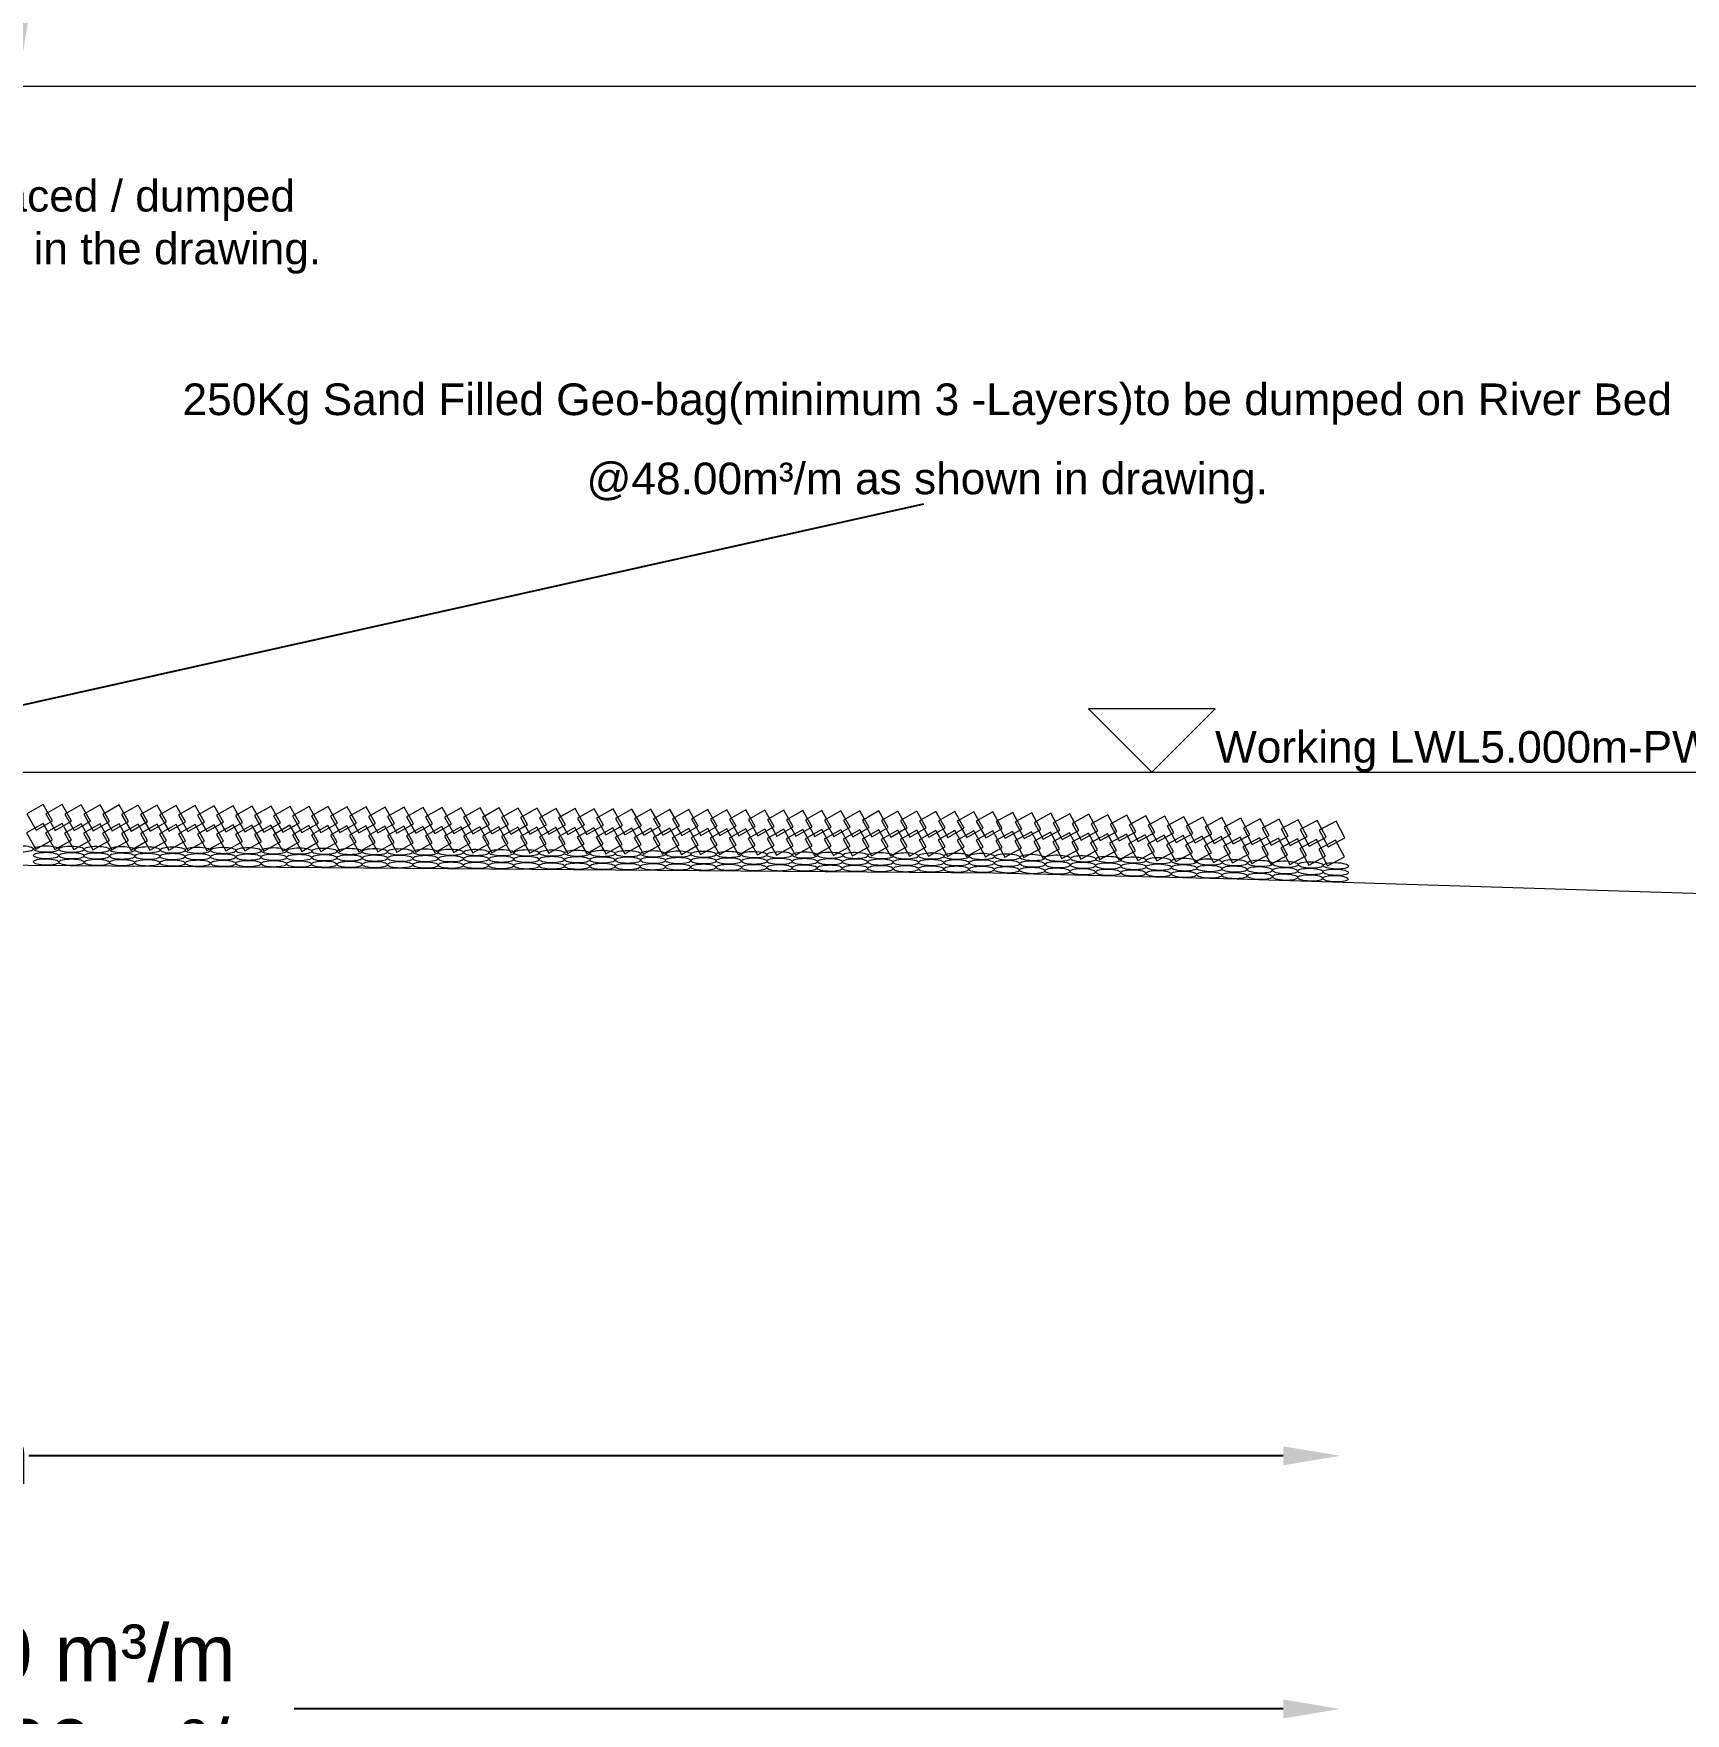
# Model space of a CAD drawing. Header units: inches. Extents: x -885 to 26362, y -28010 to 990.
# Drawn here: x 4490.84 to 4534.32, y -13561.49 to -13517.26 of the extents above; entities that cross this region are included whole.
import ezdxf

# ---------------------------------------------------------------- set-up
doc = ezdxf.new("R2010")
doc.units = ezdxf.units.IN
doc.header["$MEASUREMENT"] = 0
doc.header["$PDMODE"] = 3
for name, color, linetype, lineweight in [('Cross Section Labels', 7, 'Continuous', 9), ('Existing_Bed_Level for Xsection', 7, 'Continuous', 0), ('Long Section Labels', 7, 'Continuous', 9)]:
    doc.layers.add(name, color=color, linetype=linetype, lineweight=lineweight)
doc.styles.get("Standard").update_dxf_attribs({"font": 'arial.ttf'})
doc.dimstyles.new('Appron Lebeling Style', dxfattribs={"dimtxt": 50, "dimasz": 50, "dimexe": 0.18, "dimexo": 0.0625, "dimgap": 0.09, "dimtad": 0, "dimtih": 1, "dimtoh": 1, "dimdec": 4, "dimzin": 0, "dimdsep": 46, "dimtxsty": 'Standard', "dimcen": 0.09, "dimse1": 1, "dimse2": 1, "dimadec": 0, "dimazin": 0, "dimtfac": 1, "dimtdec": 4, "dimtofl": 0, "dimtmove": 0, "dimatfit": 3, "dimfxl": 1, "dimtolj": 1, "dimtzin": 0, "dimarcsym": 0})
doc.dimstyles.get("Standard").update_dxf_attribs({"dimtxt": 0.18, "dimasz": 0.18, "dimexe": 0.18, "dimexo": 0.0625, "dimgap": 0.09, "dimtad": 0, "dimtih": 1, "dimtoh": 1, "dimdec": 4, "dimzin": 0, "dimdsep": 46, "dimtxsty": 'Standard', "dimcen": 0.09, "dimadec": 0, "dimazin": 0, "dimtfac": 1, "dimtdec": 4, "dimtofl": 0, "dimtmove": 0, "dimatfit": 3, "dimfxl": 1, "dimtolj": 1, "dimtzin": 0, "dimarcsym": 0})

# ---------------------------------------------------------------- blocks, each defined once
blk = doc.blocks.new('*D19')
at = {"layer": 'Cross Section Labels', "color": 0, "lineweight": -2, "transparency": 16777216}
for p, q in [((4450.16, -13554.709), (4483.178, -13554.709)), ((4523.735, -13554.709), (4490.716, -13554.709))]:
    blk.add_line(p, q, dxfattribs=at)
at = {"layer": 'Cross Section Labels', "color": 0, "transparency": 16777216}
for points in [[(4450.16, -13554.459), (4450.16, -13554.959), (4448.66, -13554.709)], [(4523.735, -13554.459), (4523.735, -13554.959), (4525.235, -13554.709)]]:
    blk.add_solid(points, dxfattribs=at)
at = {"layer": 'Defpoints', "color": 0, "transparency": 16777216}
for p in [(4448.66, -13536.709), (4525.235, -13539.601), (4525.235, -13554.709)]:
    blk.add_point(p, dxfattribs=at)
at = {"layer": 'Cross Section Labels', "color": 0, "transparency": 16777216, "insert": (4486.947, -13554.709), "char_height": 1.5, "attachment_point": 5}
blk.add_mtext('\\A1;63.00 m', dxfattribs=at)
blk = doc.blocks.new('*D20')
at = {"layer": 'Cross Section Labels', "color": 0, "lineweight": -2, "transparency": 16777216}
for p, q in [((4450.16, -13561.376), (4476.191, -13561.376)), ((4523.735, -13561.376), (4497.703, -13561.376))]:
    blk.add_line(p, q, dxfattribs=at)
at = {"layer": 'Cross Section Labels', "color": 0, "transparency": 16777216}
for points in [[(4450.16, -13561.126), (4450.16, -13561.626), (4448.66, -13561.376)], [(4523.735, -13561.126), (4523.735, -13561.626), (4525.235, -13561.376)]]:
    blk.add_solid(points, dxfattribs=at)
at = {"layer": 'Defpoints', "color": 0, "transparency": 16777216}
for p in [(4448.66, -13536.709), (4525.235, -13539.601), (4525.235, -13561.376)]:
    blk.add_point(p, dxfattribs=at)
at = {"layer": 'Cross Section Labels', "color": 0, "transparency": 16777216, "insert": (4486.947, -13561.376), "char_height": 1.5, "attachment_point": 5}
blk.add_mtext('\\A1;Block @49.00 m³/m ^JGoo Bag @48.00 m³/m ', dxfattribs=at)

msp = doc.modelspace()

# ---------------------------------------------------------------- linework, layer by layer
at = {"layer": 'Cross Section Labels'}
msp.add_lwpolyline([(4520.275198, -13536.709079), (4521.941864, -13535.042412), (4518.608531, -13535.042412)], close=True, dxfattribs=at)
at = {"layer": 'Existing_Bed_Level for Xsection'}
for points in [[(4401.881544, -13528.979079), (4409.261544, -13528.989079), (4415.481544, -13529.089079), (4418.661544, -13529.019079), (4420.981544, -13528.729079), (4422.361544, -13529.789079), (4426.871544, -13531.179079), (4431.871544, -13532.249079), (4436.861544, -13533.329079), (4442.681544, -13533.869079), (4452.511544, -13538.539079), (4467.021544, -13538.874079), (4468.571544, -13538.979079), (4516.101544, -13539.354079), (4522.521544, -13539.516079), (4549.591544, -13540.363079), (4558.401544, -13540.352079), (4558.501544, -13540.410079), (4563.371544, -13541.130079), (4567.811544, -13542.050079), (4570.441544, -13542.793079), (4581.631544, -13545.884079)], [(4401.881544, -13536.709079), (4667.021544, -13536.709079)]]:
    msp.add_lwpolyline(points, dxfattribs=at)
at = {"layer": 'Long Section Labels'}
for points in [[(4368.548211, -13518.645079), (4701.881544, -13518.645079), (4701.881544, -13754.345079), (4368.548211, -13754.345079)], [(4491.093159, -13537.555268), (4490.65804, -13537.801583), (4490.904356, -13538.236702), (4491.339475, -13537.990387)], [(4491.593144, -13537.559212), (4491.158025, -13537.805528), (4491.40434, -13538.240647), (4491.839459, -13537.994332)], [(4492.093128, -13537.563157), (4491.658009, -13537.809473), (4491.904324, -13538.244592), (4492.339444, -13537.998276)], [(4492.593113, -13537.567102), (4492.157993, -13537.813417), (4492.404309, -13538.248537), (4492.839428, -13538.002221)], [(4493.093097, -13537.571047), (4492.657978, -13537.817362), (4492.904293, -13538.252481), (4493.339413, -13538.006166)], [(4493.593082, -13537.574991), (4493.157962, -13537.821307), (4493.404278, -13538.256426), (4493.839397, -13538.010111)], [(4494.093066, -13537.578936), (4493.657947, -13537.825252), (4493.904262, -13538.260371), (4494.339381, -13538.014055)], [(4494.59305, -13537.582881), (4494.157931, -13537.829196), (4494.404247, -13538.264316), (4494.839366, -13538.018)], [(4495.093035, -13537.586826), (4494.657916, -13537.833141), (4494.904231, -13538.26826), (4495.33935, -13538.021945)], [(4495.593019, -13537.59077), (4495.1579, -13537.837086), (4495.404216, -13538.272205), (4495.839335, -13538.02589)], [(4496.093004, -13537.594715), (4495.657885, -13537.841031), (4495.9042, -13538.27615), (4496.339319, -13538.029834)], [(4496.592988, -13537.59866), (4496.157869, -13537.844975), (4496.404184, -13538.280095), (4496.839304, -13538.033779)], [(4497.092973, -13537.602605), (4496.657853, -13537.84892), (4496.904169, -13538.284039), (4497.339288, -13538.037724)], [(4497.592957, -13537.606549), (4497.157838, -13537.852865), (4497.404153, -13538.287984), (4497.839272, -13538.041669)], [(4498.092941, -13537.610494), (4497.657822, -13537.85681), (4497.904138, -13538.291929), (4498.339257, -13538.045613)], [(4498.592926, -13537.614439), (4498.157807, -13537.860754), (4498.404122, -13538.295874), (4498.839241, -13538.049558)], [(4499.09291, -13537.618384), (4498.657791, -13537.864699), (4498.904107, -13538.299818), (4499.339226, -13538.053503)], [(4499.592895, -13537.622328), (4499.157776, -13537.868644), (4499.404091, -13538.303763), (4499.83921, -13538.057448)], [(4500.092879, -13537.626273), (4499.65776, -13537.872589), (4499.904076, -13538.307708), (4500.339195, -13538.061392)], [(4500.592864, -13537.630218), (4500.157744, -13537.876533), (4500.40406, -13538.311653), (4500.839179, -13538.065337)], [(4501.092848, -13537.634163), (4500.657729, -13537.880478), (4500.904044, -13538.315597), (4501.339164, -13538.069282)], [(4501.592833, -13537.638107), (4501.157713, -13537.884423), (4501.404029, -13538.319542), (4501.839148, -13538.073227)], [(4502.092817, -13537.642052), (4501.657698, -13537.888368), (4501.904013, -13538.323487), (4502.339132, -13538.077171)], [(4502.592801, -13537.645997), (4502.157682, -13537.892312), (4502.403998, -13538.327432), (4502.839117, -13538.081116)], [(4503.092786, -13537.649942), (4502.657667, -13537.896257), (4502.903982, -13538.331376), (4503.339101, -13538.085061)], [(4503.59277, -13537.653886), (4503.157651, -13537.900202), (4503.403967, -13538.335321), (4503.839086, -13538.089006)], [(4504.092755, -13537.657831), (4503.657636, -13537.904147), (4503.903951, -13538.339266), (4504.33907, -13538.09295)], [(4504.592739, -13537.661776), (4504.15762, -13537.908091), (4504.403935, -13538.343211), (4504.839055, -13538.096895)], [(4505.092724, -13537.665721), (4504.657604, -13537.912036), (4504.90392, -13538.347155), (4505.339039, -13538.10084)], [(4505.592708, -13537.669665), (4505.157589, -13537.915981), (4505.403904, -13538.3511), (4505.839024, -13538.104785)], [(4506.092692, -13537.67361), (4505.657573, -13537.919926), (4505.903889, -13538.355045), (4506.339008, -13538.108729)], [(4506.592677, -13537.677555), (4506.157558, -13537.92387), (4506.403873, -13538.35899), (4506.838992, -13538.112674)], [(4507.092661, -13537.6815), (4506.657542, -13537.927815), (4506.903858, -13538.362934), (4507.338977, -13538.116619)], [(4507.592646, -13537.685445), (4507.157527, -13537.93176), (4507.403842, -13538.366879), (4507.838961, -13538.120564)], [(4508.09263, -13537.689389), (4507.657511, -13537.935705), (4507.903827, -13538.370824), (4508.338946, -13538.124508)], [(4508.592615, -13537.693334), (4508.157495, -13537.939649), (4508.403811, -13538.374769), (4508.83893, -13538.128453)], [(4509.092599, -13537.697279), (4508.65748, -13537.943594), (4508.903795, -13538.378713), (4509.338915, -13538.132398)], [(4509.592584, -13537.701224), (4509.157464, -13537.947539), (4509.40378, -13538.382658), (4509.838899, -13538.136343)], [(4510.092568, -13537.705168), (4509.657449, -13537.951484), (4509.903764, -13538.386603), (4510.338883, -13538.140287)], [(4510.592552, -13537.709113), (4510.157433, -13537.955428), (4510.403749, -13538.390548), (4510.838868, -13538.144232)], [(4511.092537, -13537.713058), (4510.657418, -13537.959373), (4510.903733, -13538.394492), (4511.338852, -13538.148177)], [(4511.592521, -13537.717003), (4511.157402, -13537.963318), (4511.403718, -13538.398437), (4511.838837, -13538.152122)], [(4512.092506, -13537.720947), (4511.657387, -13537.967263), (4511.903702, -13538.402382), (4512.338821, -13538.156066)], [(4512.59249, -13537.724892), (4512.157371, -13537.971208), (4512.403686, -13538.406327), (4512.838806, -13538.160011)], [(4513.092475, -13537.728837), (4512.657355, -13537.975152), (4512.903671, -13538.410271), (4513.33879, -13538.163956)], [(4513.592459, -13537.732782), (4513.15734, -13537.979097), (4513.403655, -13538.414216), (4513.838775, -13538.167901)], [(4514.092443, -13537.736726), (4513.657324, -13537.983042), (4513.90364, -13538.418161), (4514.338759, -13538.171845)], [(4514.592428, -13537.740671), (4514.157309, -13537.986987), (4514.403624, -13538.422106), (4514.838743, -13538.17579)], [(4515.092412, -13537.744616), (4514.657293, -13537.990931), (4514.903609, -13538.42605), (4515.338728, -13538.179735)], [(4515.592397, -13537.748561), (4515.157278, -13537.994876), (4515.403593, -13538.429995), (4515.838712, -13538.18368)], [(4516.092381, -13537.752505), (4515.657262, -13537.998821), (4515.903578, -13538.43394), (4516.338697, -13538.187624)], [(4516.619991, -13537.7652), (4516.180667, -13538.003934), (4516.419401, -13538.443259), (4516.858726, -13538.204524)], [(4517.119832, -13537.777813), (4516.680508, -13538.016547), (4516.919242, -13538.455872), (4517.358567, -13538.217137)], [(4517.619673, -13537.790426), (4517.180349, -13538.02916), (4517.419083, -13538.468484), (4517.858408, -13538.22975)], [(4518.119514, -13537.803038), (4517.68019, -13538.041773), (4517.918924, -13538.481097), (4518.358248, -13538.242363)], [(4518.619355, -13537.815651), (4518.180031, -13538.054386), (4518.418765, -13538.49371), (4518.858089, -13538.254976)], [(4519.119196, -13537.828264), (4518.679871, -13538.066998), (4518.918606, -13538.506323), (4519.35793, -13538.267588)], [(4519.619037, -13537.840877), (4519.179712, -13538.079611), (4519.418447, -13538.518936), (4519.857771, -13538.280201)], [(4520.118878, -13537.85349), (4519.679553, -13538.092224), (4519.918288, -13538.531548), (4520.357612, -13538.292814)], [(4491.089215, -13538.055252), (4490.654095, -13538.301568), (4490.900411, -13538.736687), (4491.33553, -13538.490371)], [(4491.589199, -13538.059197), (4491.15408, -13538.305512), (4491.400395, -13538.740631), (4491.835514, -13538.494316)], [(4492.089183, -13538.063142), (4491.654064, -13538.309457), (4491.90038, -13538.744576), (4492.335499, -13538.498261)], [(4492.589168, -13538.067086), (4492.154049, -13538.313402), (4492.400364, -13538.748521), (4492.835483, -13538.502205)], [(4493.089152, -13538.071031), (4492.654033, -13538.317347), (4492.900349, -13538.752466), (4493.335468, -13538.50615)], [(4493.589137, -13538.074976), (4493.154018, -13538.321291), (4493.400333, -13538.75641), (4493.835452, -13538.510095)], [(4494.089121, -13538.078921), (4493.654002, -13538.325236), (4493.900317, -13538.760355), (4494.335437, -13538.51404)], [(4494.589106, -13538.082865), (4494.153986, -13538.329181), (4494.400302, -13538.7643), (4494.835421, -13538.517985)], [(4495.08909, -13538.08681), (4494.653971, -13538.333126), (4494.900286, -13538.768245), (4495.335406, -13538.521929)], [(4495.589075, -13538.090755), (4495.153955, -13538.33707), (4495.400271, -13538.772189), (4495.83539, -13538.525874)], [(4496.089059, -13538.0947), (4495.65394, -13538.341015), (4495.900255, -13538.776134), (4496.335374, -13538.529819)], [(4496.589043, -13538.098644), (4496.153924, -13538.34496), (4496.40024, -13538.780079), (4496.835359, -13538.533764)], [(4497.089028, -13538.102589), (4496.653909, -13538.348905), (4496.900224, -13538.784024), (4497.335343, -13538.537708)], [(4497.589012, -13538.106534), (4497.153893, -13538.352849), (4497.400209, -13538.787968), (4497.835328, -13538.541653)], [(4498.088997, -13538.110479), (4497.653878, -13538.356794), (4497.900193, -13538.791913), (4498.335312, -13538.545598)], [(4498.588981, -13538.114423), (4498.153862, -13538.360739), (4498.400177, -13538.795858), (4498.835297, -13538.549543)], [(4499.088966, -13538.118368), (4498.653846, -13538.364684), (4498.900162, -13538.799803), (4499.335281, -13538.553487)], [(4499.58895, -13538.122313), (4499.153831, -13538.368628), (4499.400146, -13538.803748), (4499.835265, -13538.557432)], [(4500.088934, -13538.126258), (4499.653815, -13538.372573), (4499.900131, -13538.807692), (4500.33525, -13538.561377)], [(4500.588919, -13538.130202), (4500.1538, -13538.376518), (4500.400115, -13538.811637), (4500.835234, -13538.565322)], [(4501.088903, -13538.134147), (4500.653784, -13538.380463), (4500.9001, -13538.815582), (4501.335219, -13538.569266)], [(4501.588888, -13538.138092), (4501.153769, -13538.384407), (4501.400084, -13538.819527), (4501.835203, -13538.573211)], [(4502.088872, -13538.142037), (4501.653753, -13538.388352), (4501.900069, -13538.823471), (4502.335188, -13538.577156)], [(4502.588857, -13538.145981), (4502.153737, -13538.392297), (4502.400053, -13538.827416), (4502.835172, -13538.581101)], [(4503.088841, -13538.149926), (4502.653722, -13538.396242), (4502.900037, -13538.831361), (4503.335157, -13538.585045)], [(4503.588826, -13538.153871), (4503.153706, -13538.400186), (4503.400022, -13538.835306), (4503.835141, -13538.58899)], [(4504.08881, -13538.157816), (4503.653691, -13538.404131), (4503.900006, -13538.83925), (4504.335125, -13538.592935)], [(4504.588794, -13538.16176), (4504.153675, -13538.408076), (4504.399991, -13538.843195), (4504.83511, -13538.59688)], [(4505.088779, -13538.165705), (4504.65366, -13538.412021), (4504.899975, -13538.84714), (4505.335094, -13538.600824)], [(4505.588763, -13538.16965), (4505.153644, -13538.415965), (4505.39996, -13538.851085), (4505.835079, -13538.604769)], [(4506.088748, -13538.173595), (4505.653629, -13538.41991), (4505.899944, -13538.855029), (4506.335063, -13538.608714)], [(4506.588732, -13538.177539), (4506.153613, -13538.423855), (4506.399928, -13538.858974), (4506.835048, -13538.612659)], [(4507.088717, -13538.181484), (4506.653597, -13538.4278), (4506.899913, -13538.862919), (4507.335032, -13538.616603)], [(4507.588701, -13538.185429), (4507.153582, -13538.431744), (4507.399897, -13538.866864), (4507.835017, -13538.620548)], [(4508.088685, -13538.189374), (4507.653566, -13538.435689), (4507.899882, -13538.870808), (4508.335001, -13538.624493)], [(4508.58867, -13538.193318), (4508.153551, -13538.439634), (4508.399866, -13538.874753), (4508.834985, -13538.628438)], [(4509.088654, -13538.197263), (4508.653535, -13538.443579), (4508.899851, -13538.878698), (4509.33497, -13538.632382)], [(4509.588639, -13538.201208), (4509.15352, -13538.447523), (4509.399835, -13538.882643), (4509.834954, -13538.636327)], [(4510.088623, -13538.205153), (4509.653504, -13538.451468), (4509.89982, -13538.886587), (4510.334939, -13538.640272)], [(4510.588608, -13538.209097), (4510.153488, -13538.455413), (4510.399804, -13538.890532), (4510.834923, -13538.644217)], [(4511.088592, -13538.213042), (4510.653473, -13538.459358), (4510.899788, -13538.894477), (4511.334908, -13538.648161)], [(4511.588577, -13538.216987), (4511.153457, -13538.463302), (4511.399773, -13538.898422), (4511.834892, -13538.652106)], [(4512.088561, -13538.220932), (4511.653442, -13538.467247), (4511.899757, -13538.902366), (4512.334876, -13538.656051)], [(4512.588545, -13538.224876), (4512.153426, -13538.471192), (4512.399742, -13538.906311), (4512.834861, -13538.659996)], [(4513.08853, -13538.228821), (4512.653411, -13538.475137), (4512.899726, -13538.910256), (4513.334845, -13538.66394)], [(4513.588514, -13538.232766), (4513.153395, -13538.479081), (4513.399711, -13538.914201), (4513.83483, -13538.667885)], [(4514.088499, -13538.236711), (4513.65338, -13538.483026), (4513.899695, -13538.918145), (4514.334814, -13538.67183)], [(4514.588483, -13538.240655), (4514.153364, -13538.486971), (4514.399679, -13538.92209), (4514.834799, -13538.675775)], [(4515.088468, -13538.2446), (4514.653348, -13538.490916), (4514.899664, -13538.926035), (4515.334783, -13538.679719)], [(4515.588452, -13538.248545), (4515.153333, -13538.49486), (4515.399648, -13538.92998), (4515.834768, -13538.683664)], [(4516.088436, -13538.25249), (4515.653317, -13538.498805), (4515.899633, -13538.933924), (4516.334752, -13538.687609)], [(4516.607379, -13538.265041), (4516.168054, -13538.503775), (4516.406789, -13538.9431), (4516.846113, -13538.704365)], [(4517.107219, -13538.277654), (4516.667895, -13538.516388), (4516.906629, -13538.955712), (4517.345954, -13538.716978)], [(4517.60706, -13538.290267), (4517.167736, -13538.529001), (4517.40647, -13538.968325), (4517.845795, -13538.729591)], [(4520.618718, -13537.866102), (4520.179394, -13538.104837), (4520.418129, -13538.544161), (4520.857453, -13538.305427)], [(4521.118559, -13537.878715), (4520.679235, -13538.11745), (4520.917969, -13538.556774), (4521.357294, -13538.31804)], [(4521.6184, -13537.891328), (4521.179076, -13538.130063), (4521.41781, -13538.569387), (4521.857135, -13538.330652)], [(4522.118241, -13537.903941), (4521.678917, -13538.142675), (4521.917651, -13538.582), (4522.356976, -13538.343265)], [(4522.618082, -13537.916554), (4522.178758, -13538.155288), (4522.417492, -13538.594612), (4522.856816, -13538.355878)], [(4523.127514, -13537.932804), (4522.686753, -13538.168876), (4522.922825, -13538.609637), (4523.363586, -13538.373565)], [(4523.627269, -13537.948441), (4523.186509, -13538.184513), (4523.42258, -13538.625274), (4523.863341, -13538.389202)], [(4524.127025, -13537.964078), (4523.686264, -13538.20015), (4523.922336, -13538.640911), (4524.363097, -13538.404839)], [(4524.62678, -13537.979715), (4524.186019, -13538.215787), (4524.422091, -13538.656548), (4524.862852, -13538.420476)], [(4525.126536, -13537.995352), (4524.685775, -13538.231424), (4524.921847, -13538.672185), (4525.362607, -13538.436113)], [(4518.106901, -13538.302879), (4517.667577, -13538.541614), (4517.906311, -13538.980938), (4518.345636, -13538.742204)], [(4518.606742, -13538.315492), (4518.167418, -13538.554227), (4518.406152, -13538.993551), (4518.845477, -13538.754816)], [(4519.106583, -13538.328105), (4518.667259, -13538.566839), (4518.905993, -13539.006164), (4519.345317, -13538.767429)], [(4519.606424, -13538.340718), (4519.1671, -13538.579452), (4519.405834, -13539.018777), (4519.845158, -13538.780042)], [(4520.106265, -13538.353331), (4519.66694, -13538.592065), (4519.905675, -13539.031389), (4520.344999, -13538.792655)], [(4520.606106, -13538.365943), (4520.166781, -13538.604678), (4520.405516, -13539.044002), (4520.84484, -13538.805268)], [(4521.105947, -13538.378556), (4520.666622, -13538.617291), (4520.905357, -13539.056615), (4521.344681, -13538.817881)], [(4521.605787, -13538.391169), (4521.166463, -13538.629903), (4521.405198, -13539.069228), (4521.844522, -13538.830493)], [(4522.105628, -13538.403782), (4521.666304, -13538.642516), (4521.905038, -13539.081841), (4522.344363, -13538.843106)], [(4522.605469, -13538.416395), (4522.166145, -13538.655129), (4522.404879, -13539.094453), (4522.844204, -13538.855719)], [(4523.111877, -13538.432559), (4522.671116, -13538.668631), (4522.907188, -13539.109392), (4523.347949, -13538.87332)], [(4523.611632, -13538.448196), (4523.170872, -13538.684268), (4523.406943, -13539.125029), (4523.847704, -13538.888957)], [(4524.111388, -13538.463833), (4523.670627, -13538.699905), (4523.906699, -13539.140666), (4524.34746, -13538.904594)], [(4524.611143, -13538.47947), (4524.170382, -13538.715542), (4524.406454, -13539.156303), (4524.847215, -13538.920231)], [(4525.110899, -13538.495107), (4524.670138, -13538.731179), (4524.90621, -13539.17194), (4525.346971, -13538.935868)]]:
    msp.add_lwpolyline(points, close=True, dxfattribs=at)
for centre, major_axis in [((4490.507785, -13538.727137), (0.33279, -0.002626)), ((4491.173364, -13538.732389), (0.33279, -0.002626)), ((4491.838943, -13538.73764), (0.33279, -0.002626)), ((4492.504523, -13538.742891), (0.33279, -0.002626)), ((4493.170102, -13538.748142), (0.33279, -0.002626)), ((4493.835681, -13538.753394), (0.33279, -0.002626)), ((4494.501261, -13538.758645), (0.33279, -0.002626)), ((4495.16684, -13538.763896), (0.33279, -0.002626)), ((4495.832419, -13538.769147), (0.33279, -0.002626)), ((4496.497998, -13538.774399), (0.33279, -0.002626)), ((4497.163578, -13538.77965), (0.33279, -0.002626)), ((4497.829157, -13538.784901), (0.33279, -0.002626)), ((4498.494736, -13538.790152), (0.33279, -0.002626)), ((4499.160315, -13538.795404), (0.33279, -0.002626)), ((4499.825895, -13538.800655), (0.33279, -0.002626)), ((4500.491474, -13538.805906), (0.33279, -0.002626)), ((4501.157053, -13538.811157), (0.33279, -0.002626)), ((4501.822633, -13538.816409), (0.33279, -0.002626)), ((4502.488212, -13538.82166), (0.33279, -0.002626)), ((4503.153791, -13538.826911), (0.33279, -0.002626)), ((4491.170682, -13539.072378), (0.33279, -0.002626)), ((4491.172023, -13538.902383), (0.33279, -0.002626)), ((4491.836261, -13539.077629), (0.33279, -0.002626)), ((4491.837602, -13538.907634), (0.33279, -0.002626)), ((4492.50184, -13539.08288), (0.33279, -0.002626)), ((4492.503181, -13538.912886), (0.33279, -0.002626)), ((4493.16742, -13539.088132), (0.33279, -0.002626)), ((4493.168761, -13538.918137), (0.33279, -0.002626)), ((4493.832999, -13539.093383), (0.33279, -0.002626)), ((4493.83434, -13538.923388), (0.33279, -0.002626)), ((4494.498578, -13539.098634), (0.33279, -0.002626)), ((4494.499919, -13538.92864), (0.33279, -0.002626)), ((4495.164157, -13539.103885), (0.33279, -0.002626)), ((4495.165499, -13538.933891), (0.33279, -0.002626)), ((4495.829737, -13539.109137), (0.33279, -0.002626)), ((4495.831078, -13538.939142), (0.33279, -0.002626)), ((4496.495316, -13539.114388), (0.33279, -0.002626)), ((4496.496657, -13538.944393), (0.33279, -0.002626)), ((4497.160895, -13539.119639), (0.33279, -0.002626)), ((4497.162236, -13538.949645), (0.33279, -0.002626)), ((4497.826474, -13539.124891), (0.33279, -0.002626)), ((4497.827816, -13538.954896), (0.33279, -0.002626)), ((4498.492054, -13539.130142), (0.33279, -0.002626)), ((4498.493395, -13538.960147), (0.33279, -0.002626)), ((4499.157633, -13539.135393), (0.33279, -0.002626)), ((4499.158974, -13538.965398), (0.33279, -0.002626)), ((4499.823212, -13539.140644), (0.33279, -0.002626)), ((4499.824554, -13538.97065), (0.33279, -0.002626)), ((4500.488792, -13539.145896), (0.33279, -0.002626)), ((4500.490133, -13538.975901), (0.33279, -0.002626)), ((4501.154371, -13539.151147), (0.33279, -0.002626)), ((4501.155712, -13538.981152), (0.33279, -0.002626)), ((4501.81995, -13539.156398), (0.33279, -0.002626)), ((4501.821291, -13538.986403), (0.33279, -0.002626)), ((4502.485529, -13539.161649), (0.33279, -0.002626)), ((4502.486871, -13538.991655), (0.33279, -0.002626)), ((4503.151109, -13539.166901), (0.33279, -0.002626)), ((4503.15245, -13538.996906), (0.33279, -0.002626)), ((4503.816688, -13539.172152), (0.33279, -0.002626)), ((4503.818029, -13539.002157), (0.33279, -0.002626)), ((4503.81937, -13538.832162), (0.33279, -0.002626)), ((4504.482267, -13539.177403), (0.33279, -0.002626)), ((4504.483609, -13539.007408), (0.33279, -0.002626)), ((4504.48495, -13538.837414), (0.33279, -0.002626)), ((4505.147847, -13539.182654), (0.33279, -0.002626)), ((4505.149188, -13539.01266), (0.33279, -0.002626)), ((4505.150529, -13538.842665), (0.33279, -0.002626)), ((4505.813426, -13539.187906), (0.33279, -0.002626)), ((4505.814767, -13539.017911), (0.33279, -0.002626)), ((4505.816108, -13538.847916), (0.33279, -0.002626)), ((4506.479005, -13539.193157), (0.33279, -0.002626)), ((4506.480346, -13539.023162), (0.33279, -0.002626)), ((4506.481688, -13538.853167), (0.33279, -0.002626)), ((4507.144584, -13539.198408), (0.33279, -0.002626)), ((4507.145926, -13539.028413), (0.33279, -0.002626)), ((4507.147267, -13538.858419), (0.33279, -0.002626)), ((4507.810164, -13539.203659), (0.33279, -0.002626)), ((4507.811505, -13539.033665), (0.33279, -0.002626)), ((4507.812846, -13538.86367), (0.33279, -0.002626)), ((4508.475743, -13539.208911), (0.33279, -0.002626)), ((4508.477084, -13539.038916), (0.33279, -0.002626)), ((4508.478425, -13538.868921), (0.33279, -0.002626)), ((4509.141322, -13539.214162), (0.33279, -0.002626)), ((4509.142664, -13539.044167), (0.33279, -0.002626)), ((4509.144005, -13538.874172), (0.33279, -0.002626)), ((4509.806902, -13539.219413), (0.33279, -0.002626)), ((4509.808243, -13539.049418), (0.33279, -0.002626)), ((4509.809584, -13538.879424), (0.33279, -0.002626)), ((4510.472481, -13539.224664), (0.33279, -0.002626)), ((4510.473822, -13539.05467), (0.33279, -0.002626)), ((4510.475163, -13538.884675), (0.33279, -0.002626)), ((4511.13806, -13539.229916), (0.33279, -0.002626)), ((4511.139401, -13539.059921), (0.33279, -0.002626)), ((4511.140743, -13538.889926), (0.33279, -0.002626)), ((4511.803639, -13539.235167), (0.33279, -0.002626)), ((4511.804981, -13539.065172), (0.33279, -0.002626)), ((4511.806322, -13538.895177), (0.33279, -0.002626)), ((4512.469219, -13539.240418), (0.33279, -0.002626)), ((4512.47056, -13539.070423), (0.33279, -0.002626)), ((4512.471901, -13538.900429), (0.33279, -0.002626)), ((4513.134798, -13539.245669), (0.33279, -0.002626)), ((4513.136139, -13539.075675), (0.33279, -0.002626)), ((4513.13748, -13538.90568), (0.33279, -0.002626)), ((4513.800377, -13539.250921), (0.33279, -0.002626)), ((4513.801719, -13539.080926), (0.33279, -0.002626)), ((4513.80306, -13538.910931), (0.33279, -0.002626)), ((4514.465957, -13539.256172), (0.33279, -0.002626)), ((4514.467298, -13539.086177), (0.33279, -0.002626)), ((4514.468639, -13538.916183), (0.33279, -0.002626)), ((4515.131536, -13539.261423), (0.33279, -0.002626)), ((4515.132877, -13539.091428), (0.33279, -0.002626)), ((4515.134218, -13538.921434), (0.33279, -0.002626)), ((4515.797115, -13539.266674), (0.33279, -0.002626)), ((4515.798456, -13539.09668), (0.33279, -0.002626)), ((4515.799798, -13538.926685), (0.33279, -0.002626)), ((4516.468353, -13539.108254), (0.332694, -0.008395)), ((4516.472641, -13538.938308), (0.332694, -0.008395)), ((4517.133741, -13539.125044), (0.332694, -0.008395)), ((4517.138029, -13538.955098), (0.332694, -0.008395)), ((4517.799129, -13539.141834), (0.332694, -0.008395)), ((4517.803418, -13538.971888), (0.332694, -0.008395)), ((4518.464517, -13539.158624), (0.332694, -0.008395)), ((4518.468806, -13538.988678), (0.332694, -0.008395)), ((4519.129906, -13539.175414), (0.332694, -0.008395)), ((4519.134194, -13539.005468), (0.332694, -0.008395)), ((4519.795294, -13539.192205), (0.332694, -0.008395)), ((4519.799582, -13539.022259), (0.332694, -0.008395)), ((4520.460682, -13539.208995), (0.332694, -0.008395)), ((4520.46497, -13539.039049), (0.332694, -0.008395)), ((4521.12607, -13539.225785), (0.332694, -0.008395)), ((4521.130359, -13539.055839), (0.332694, -0.008395)), ((4521.791458, -13539.242575), (0.332694, -0.008395)), ((4521.795747, -13539.072629), (0.332694, -0.008395)), ((4522.456847, -13539.259365), (0.332694, -0.008395)), ((4522.461135, -13539.089419), (0.332694, -0.008395)), ((4523.128992, -13539.109878), (0.332637, -0.010408)), ((4523.794267, -13539.130694), (0.332637, -0.010408)), ((4524.459541, -13539.151509), (0.332637, -0.010408)), ((4525.124815, -13539.172325), (0.332637, -0.010408)), ((4516.464065, -13539.2782), (0.332694, -0.008395)), ((4517.129453, -13539.29499), (0.332694, -0.008395)), ((4517.794841, -13539.31178), (0.332694, -0.008395)), ((4518.460229, -13539.32857), (0.332694, -0.008395)), ((4519.125617, -13539.34536), (0.332694, -0.008395)), ((4519.791006, -13539.36215), (0.332694, -0.008395)), ((4520.456394, -13539.378941), (0.332694, -0.008395)), ((4521.121782, -13539.395731), (0.332694, -0.008395)), ((4521.78717, -13539.412521), (0.332694, -0.008395)), ((4522.452558, -13539.429311), (0.332694, -0.008395)), ((4523.118359, -13539.449711), (0.332637, -0.010408)), ((4523.123676, -13539.279794), (0.332637, -0.010408)), ((4523.783633, -13539.470527), (0.332637, -0.010408)), ((4523.78895, -13539.30061), (0.332637, -0.010408)), ((4524.448908, -13539.491343), (0.332637, -0.010408)), ((4524.454224, -13539.321426), (0.332637, -0.010408)), ((4525.114182, -13539.512159), (0.332637, -0.010408)), ((4525.119499, -13539.342242), (0.332637, -0.010408))]:
    msp.add_ellipse(centre, major_axis=major_axis, ratio=0.255, dxfattribs=at)

# ---------------------------------------------------------------- texts
at = {"layer": 'Cross Section Labels'}
for s, insert, char_height, attachment_point in [(' Assorted 2 Layers C.C Blocks(excluding Blocks at key) to be Placed / dumped^J@49.00 m³/m (excluding void) at or below Working LWL as shown in the drawing.^J450 x 450 x 450-------- - 60 % by volume^J350 x 350 x 350-------- - 40 % by volume', (4477.40753, -13526.361888), 0.833333333, 8), ('Working LWL5.000m-PWD', (4521.941864, -13536.709079), 0.83333333, 7)]:
    msp.add_mtext(s, dxfattribs=dict(at, insert=insert, char_height=char_height, attachment_point=attachment_point))
at = {"layer": 'Cross Section Labels', "insert": (4514.365228, -13529.639653), "char_height": 0.833333333, "width": 40.00420897, "attachment_point": 8, "line_spacing_factor": 0.5}
msp.add_mtext('\\pxsm1.5;250Kg Sand Filled Geo-bag(minimum 3 -Layers)to be dumped on River Bed^J@48.00m³/m as shown in drawing.', dxfattribs=at)

# ---------------------------------------------------------------- dimensions: what is measured, and where the dimension line sits
at = {"layer": 'Cross Section Labels'}
for base, text, picture, middle in [((4525.234664, -13554.709079), '63.00 m', '*D19', (4486.947097, -13554.709079)), ((4525.234664, -13561.375746), 'Block @49.00 m³/m ^JGoo Bag @48.00 m³/m ', '*D20', (4486.947097, -13561.375746))]:
    dim = msp.add_linear_dim(base=base, p1=(4448.659531, -13536.709079), p2=(4525.234664, -13539.60097), text=text, dimstyle='Appron Lebeling Style', override={"dimtxt": 1.5, "dimasz": 1.5}, dxfattribs=at)
    dim.commit()
    dim.dimension.update_dxf_attribs({"geometry": picture, "text_midpoint": middle})

# ---------------------------------------------------------------- leaders
at = {"layer": 'Cross Section Labels', "annotation_type": 0, "has_hookline": 1, "hookline_direction": 0}
for points, override, text_width in [([(4487.073051, -13538.958646), (4487.073051, -13535.709079), (4514.275228, -13529.639653)], {"dimasz": 72}, 39.095612), ([(4467.79916, -13537.700552), (4467.79916, -13533.709079), (4441.31753, -13526.361888), (4477.31753, -13526.361888)], {"dimasz": 36}, 41.846294)]:
    msp.add_leader(points, dimstyle='Standard', override=override, dxfattribs=dict(at, text_width=text_width))

doc.saveas('drawing.dxf')
